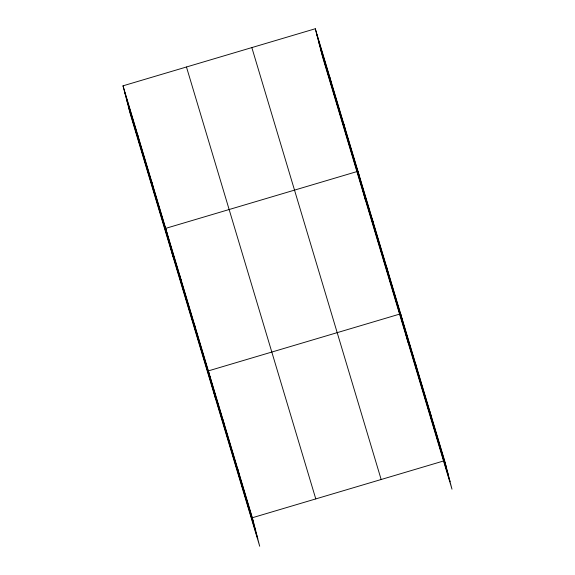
<?xml version="1.0" encoding="UTF-8"?>
<svg xmlns="http://www.w3.org/2000/svg" width="575" height="575" viewBox="0 0 575 575"><rect width="100%" height="100%" fill="white"/><g stroke="black" fill="none" stroke-linecap="round" stroke-linejoin="round"><path stroke-width="0.86" d="M123.014 85.826L252.332 517.744L259.706 546.25L130.388 114.339L123.014 85.826L315.294 28.75L444.612 460.661L451.986 489.174L322.668 57.256L315.294 28.75M252.332 517.744L443.756 460.92M316.724 34.299L446.049 466.21M318.687 41.874L448.004 473.786M320.706 49.68L450.024 481.591M251.843 47.588L381.16 479.5M186.465 66.995L315.783 498.906M124.452 91.375L253.769 523.293M126.414 98.95L255.731 530.869M128.426 106.756L257.751 538.674M429.956 411.714L431.387 417.263M415.301 362.768L416.731 368.309M408.013 342.319L400.646 313.813L208.366 370.889L215.74 399.402M386.414 266.304L387.852 271.853M372.19 218.795L373.628 224.343M365.341 199.791L357.966 171.285L165.693 228.361L173.061 256.867M343.742 123.769L345.18 129.317M329.518 76.259L330.956 81.808M237.676 468.79L239.114 474.339M223.021 419.843L224.458 425.392M194.142 323.38L195.579 328.929M179.917 275.871L181.355 281.419M151.469 180.852L152.9 186.401M137.238 133.343L138.676 138.891"/></g></svg>
